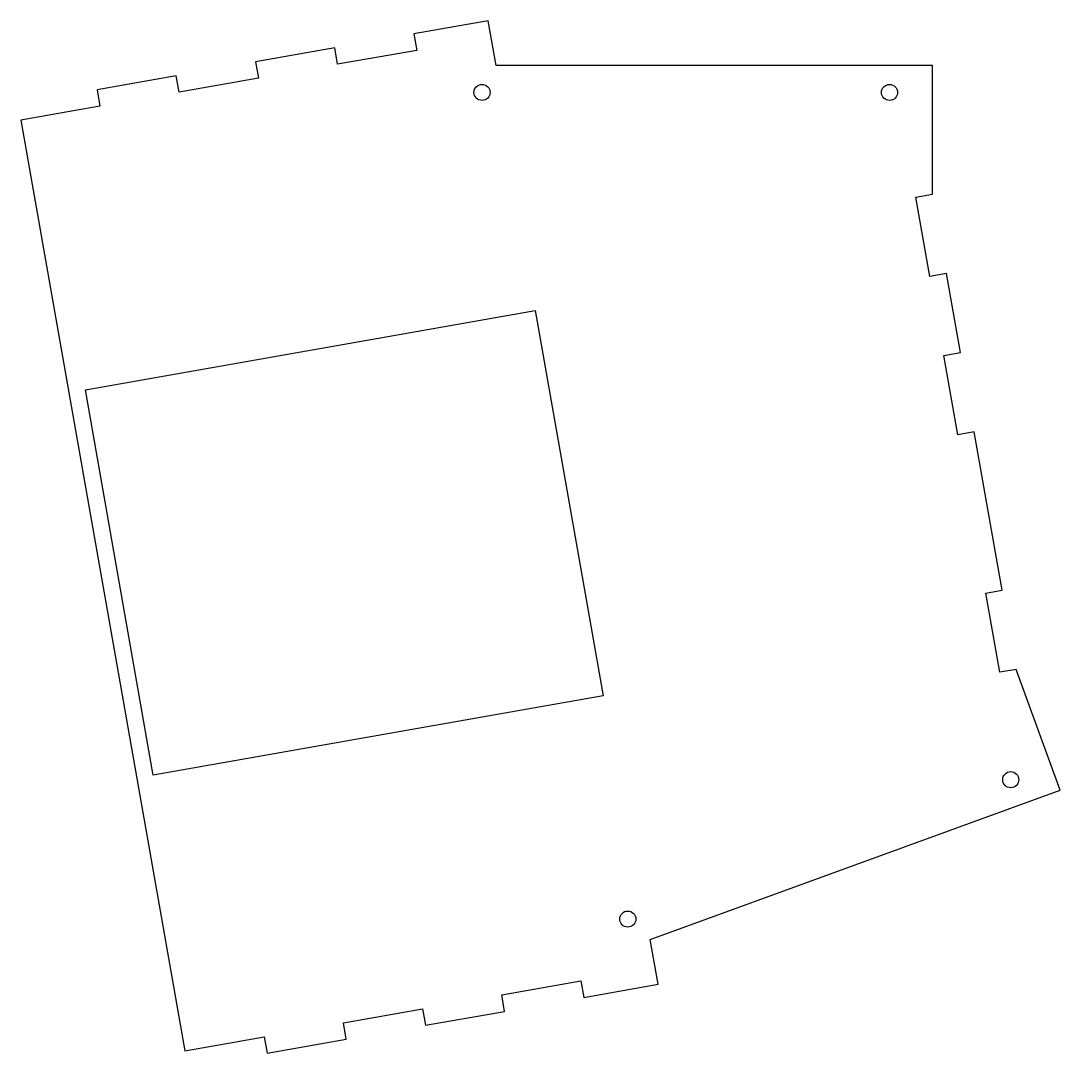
# Model space of a CAD drawing. Header units: millimetres. Extents: x -170 to 24, y -160 to 32.
import ezdxf

# ---------------------------------------------------------------- set-up
doc = ezdxf.new("R2010")
doc.units = ezdxf.units.MM

msp = doc.modelspace()

# ---------------------------------------------------------------- linework, layer by layer
for points in [[(2.13, -30.09), (5.21, -29.54), (2.6, -14.77), (-0.47, -15.31), (-3.08, -0.54), (0, 0), (0, 24), (-81.38, 24), (-82.85, 32.37), (-96.7, 29.93), (-96.16, 26.85), (-110.93, 24.25), (-111.47, 27.32), (-126.25, 24.72), (-125.7, 21.64), (-140.47, 19.04), (-141.02, 22.12), (-155.79, 19.51), (-155.25, 16.43), (-170.02, 13.83), (-139.41, -159.78), (-124.64, -157.17), (-124.09, -160.25), (-109.32, -157.64), (-109.86, -154.57), (-95.09, -151.96), (-94.55, -155.04), (-79.78, -152.44), (-80.32, -149.36), (-65.55, -146.75), (-65, -149.83), (-51.16, -147.39), (-52.63, -139.02), (23.84, -111.19), (15.63, -88.63), (12.55, -89.18), (9.95, -74.4), (13.02, -73.86), (7.81, -44.32), (4.74, -44.86)], [(-74.07, -21.69), (-61.39, -93.58), (-145.3, -108.38), (-157.97, -36.49)]]:
    msp.add_lwpolyline(points, close=True)
for centre in [(-84, 19), (-8, 19), (14.61, -109.22), (-56.81, -135.22)]:
    msp.add_circle(centre, 1.5)

doc.saveas('drawing.dxf')
